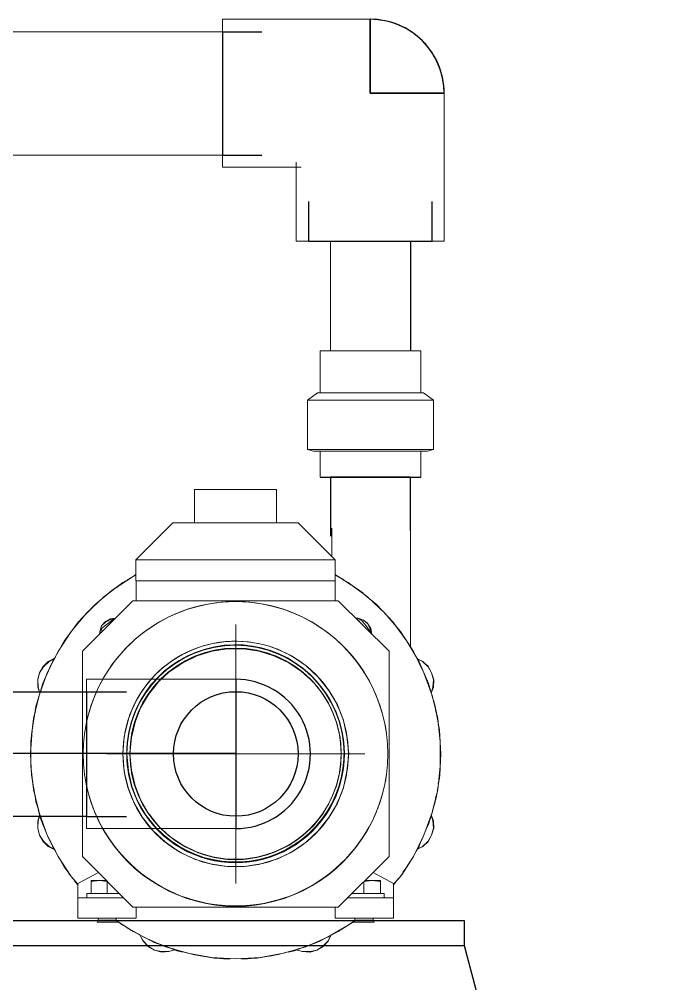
# Model space of a CAD drawing. Header units: inches. Extents: x 13 to 12015, y 11 to 4983.
# Drawn here: x 3211 to 3469.5, y 488.3 to 875.3 of the extents above; entities that cross this region are included whole.
import ezdxf

# ---------------------------------------------------------------- set-up
doc = ezdxf.new("R2010")
doc.units = ezdxf.units.IN
doc.header["$MEASUREMENT"] = 0
doc.layers.add('PDF _Геометрия', color=7, linetype='Continuous')

msp = doc.modelspace()

# ---------------------------------------------------------------- linework, layer by layer
for p, q in [((3351.81036, 875.25646), (3351.81038, 845.6044)), ((3351.81038, 845.6044), (3351.81036, 875.25646)), ((2951.07686, 870.43669), (3292.50592, 870.24801)), ((3292.5062, 870.24801), (3308.38201, 870.24801)), ((3292.5062, 870.24801), (3292.50621, 820.751)), ((3351.81038, 845.6044), (3381.46243, 845.60442)), ((3381.46243, 845.60442), (3351.81038, 845.6044)), ((2951.07715, 820.9608), (3292.50621, 820.77212)), ((3292.50622, 820.77212), (3308.38202, 820.77212)), ((3327.16677, 786.30023), (3327.16677, 802.17604)), ((3376.64266, 786.30024), (3376.64266, 802.17605)), ((3327.16677, 786.30023), (3376.66378, 786.30024)), ((3367.98627, 786.30024), (3367.98628, 742.21254)), ((3331.77533, 691.62557), (3372.05505, 691.62556)), ((3367.91519, 691.62556), (3335.91519, 691.62556)), ((3335.91519, 691.62556), (3335.91519, 667.93246)), ((3367.91519, 670.17004), (3367.91519, 691.62556)), ((3297.88016, 610.45812), (3297.88017, 550.55136)), ((3177.50858, 605.50476), (3237.97334, 605.39879)), ((3237.97334, 605.39879), (3254.01048, 605.39879)), ((3237.97334, 605.39879), (3237.97334, 555.39879)), ((3297.73127, 580.7587), (2797.73127, 580.7587)), ((3237.97334, 555.39879), (3177.50857, 555.39879)), ((3237.97335, 555.42012), (3254.01049, 555.42012)), ((2969.53975, 513.65875), (3389.54558, 513.65875)), ((3389.54558, 513.65875), (3389.54558, 513.65875)), ((3389.54558, 513.65875), (3389.54558, 503.65875)), ((2797.73127, 503.65875), (3389.54558, 503.65875)), ((3389.54558, 503.65875), (3469.53975, 203.65875))]:
    msp.add_line(p, q)
msp.add_circle((3297.88016, 580.50474), 25)
for centre, radius, start, end in [((3351.81038, 845.6044), 29.65206, 0.0000185, 90.0000247), ((3351.81038, 845.6044), 29.65206, 0.0000185, 90.0000185), ((3297.88016, 580.50474), 29.95338, 270.0000062, 90.0000062)]:
    msp.add_arc(centre, radius, start, end)
at = {"layer": 'PDF _Геометрия', "lineweight": 9}
for points in [[(3324.14906, 875.25645), (3292.50619, 875.25644)], [(3292.50621, 845.4995), (3292.5062, 853.25305), (3292.5062, 860.37794), (3292.5062, 866.6646), (3292.5062, 871.27482), (3292.5062, 874.2086), (3292.5062, 875.25637), (3292.5062, 874.2086), (3292.5062, 871.27482), (3292.5062, 870.22704)], [(3351.81036, 875.25646), (3324.14905, 875.25645)], [(3381.46244, 817.9431), (3381.46243, 845.60442)], [(3322.15833, 817.94308), (3322.15834, 786.30022)], [(3381.46245, 786.30024), (3381.46244, 817.94311)], [(3292.50622, 815.95233), (3324.14908, 815.95234)], [(3351.91528, 786.30023), (3344.16173, 786.30023), (3337.03684, 786.30023), (3330.75018, 786.30023), (3326.13996, 786.30023), (3323.20618, 786.30022), (3322.15841, 786.30022), (3323.20618, 786.30022), (3326.13996, 786.30023), (3327.18774, 786.30023)], [(3335.84396, 786.30023), (3335.84396, 742.21254), (3336.38645, 742.21254), (3338.01391, 742.21254), (3340.59073, 742.21254), (3343.84565, 742.21254), (3347.77869, 742.21254), (3351.84734, 742.21254), (3356.05162, 742.21254), (3359.98466, 742.21254), (3363.23958, 742.21254), (3365.8164, 742.21254), (3367.44386, 742.21254), (3367.98635, 742.21254)], [(3331.77533, 725.39542), (3331.77533, 742.21254)], [(3335.84401, 742.21254), (3334.48778, 742.21254), (3332.45346, 742.21254), (3331.77535, 742.21254), (3332.45346, 742.21254), (3334.48778, 742.21254), (3337.60709, 742.21254), (3341.81137, 742.21254), (3346.69376, 742.21254), (3351.84739, 742.21254), (3357.13664, 742.21254), (3362.01903, 742.21254), (3366.22331, 742.21254), (3369.34261, 742.21254), (3371.37694, 742.21254), (3372.05505, 742.21254), (3372.05505, 725.39543)], [(3367.98628, 742.21254), (3369.3425, 742.21254), (3371.37683, 742.21254), (3372.05494, 742.21254)], [(3326.62163, 722.41179), (3330.69029, 725.39548)], [(3330.69026, 725.39542), (3330.96151, 725.39542), (3331.77524, 725.39542)], [(3368.12204, 725.39542), (3365.54522, 725.39542), (3362.56154, 725.39542), (3359.17099, 725.39542), (3355.64482, 725.39542), (3351.84741, 725.39542), (3348.18562, 725.39542), (3344.65945, 725.39542), (3341.2689, 725.39542), (3338.28522, 725.39542), (3335.70841, 725.39542), (3333.53846, 725.39542), (3331.91099, 725.39542), (3330.96164, 725.39542), (3330.6904, 725.39542)], [(3333.40273, 725.39542), (3332.45338, 725.39542)], [(3372.05505, 725.39542), (3372.86878, 725.39542), (3373.14003, 725.39542), (3372.86878, 725.39542), (3371.78381, 725.39542), (3370.29197, 725.39542), (3368.12202, 725.39542)], [(3373.13998, 725.39542), (3377.20864, 722.41174)], [(3326.62163, 702.61098), (3326.62163, 722.41177)], [(3326.62165, 722.41179), (3327.02851, 722.41179), (3328.11349, 722.41179), (3330.01219, 722.41179), (3332.58901, 722.41179), (3335.70831, 722.41179), (3339.23448, 722.41179), (3343.30314, 722.41179), (3347.50742, 722.41179), (3351.84732, 722.41179), (3356.32284, 722.41179), (3360.52712, 722.41179), (3364.59577, 722.41179), (3368.12194, 722.41179), (3371.24125, 722.41179), (3373.81806, 722.41179), (3375.71677, 722.41179), (3376.80175, 722.41179), (3377.20861, 722.41179), (3377.20861, 702.611)], [(3326.62165, 702.61098), (3327.02851, 702.61098), (3328.11349, 702.61098), (3330.01219, 702.61098), (3332.58901, 702.61098), (3335.70831, 702.61098), (3339.23448, 702.61098), (3343.30314, 702.61098), (3347.50742, 702.61098), (3351.84732, 702.61098), (3356.32284, 702.61098), (3360.52712, 702.61098), (3364.59577, 702.61098), (3368.12194, 702.61098), (3371.24125, 702.61098), (3373.81806, 702.61098), (3375.71677, 702.61098), (3376.80175, 702.61098), (3377.20861, 702.61098), (3374.76742, 701.93287)], [(3330.41909, 701.93282), (3329.46973, 701.93282), (3329.06287, 701.93282), (3326.62167, 702.61093)], [(3373.41121, 701.93282), (3374.36057, 701.93282), (3374.76743, 701.93282), (3374.36057, 701.93282), (3373.41121, 701.93282), (3371.64813, 701.93282), (3369.34256, 701.93282), (3366.63012, 701.93282), (3363.37519, 701.93282), (3359.7134, 701.93282), (3355.91599, 701.93282), (3351.84733, 701.93282), (3347.9143, 701.93282), (3344.11689, 701.93282), (3340.45509, 701.93282), (3337.20017, 701.93282), (3334.35211, 701.93282), (3332.18216, 701.93282), (3330.41907, 701.93282), (3329.46972, 701.93282), (3329.06285, 701.93282)], [(3331.77533, 691.62557), (3331.77533, 701.93283)], [(3371.37683, 701.93282), (3370.96997, 701.93282)], [(3372.05505, 701.93282), (3372.05505, 691.62556)], [(3281.32956, 686.60264), (3314.25648, 686.60264), (3314.25648, 673.18797)], [(3314.25638, 686.60264), (3314.25638, 679.98242), (3314.25638, 674.23327), (3314.25638, 673.18797)], [(3322.96721, 673.18799), (3272.61863, 673.18799)], [(3322.96721, 673.18799), (3272.61863, 673.18799), (3322.96721, 673.18799)], [(3272.61873, 673.18799), (3322.96731, 673.18799)], [(3336.38187, 671.09738), (3336.38187, 659.77331)], [(3367.91519, 623.36205), (3367.91519, 671.09738)], [(3367.91519, 671.09738), (3367.91519, 671.09738)], [(3337.77579, 658.37955), (3337.77579, 650.01716), (3257.8104, 650.01716), (3257.8104, 658.37955), (3257.8104, 650.01716), (3257.8104, 658.37955), (3257.8104, 650.01716), (3337.77579, 650.01716)], [(3337.77572, 650.01716), (3337.77572, 658.37955)], [(3257.8104, 652.45627), (3256.7651, 651.7594), (3248.75114, 646.5329), (3241.43405, 640.43533), (3234.81382, 633.46666), (3229.06467, 625.80114), (3224.36083, 617.43874), (3220.52806, 608.72792), (3217.7406, 599.49444), (3216.17265, 590.08675), (3215.47578, 580.50484), (3215.65, 583.29231)], [(3257.8104, 652.28206), (3252.5839, 649.32038), (3244.91838, 643.57123), (3237.94972, 636.951), (3231.85214, 629.63391), (3226.62564, 621.61995), (3222.27023, 613.08334), (3218.96011, 604.02408), (3216.6953, 594.79061), (3215.65, 585.38291), (3215.65, 575.62679), (3216.6953, 566.2191), (3218.96011, 556.98562), (3222.27023, 547.92636), (3226.62564, 539.38975), (3231.85214, 531.37579), (3234.46539, 528.23989)], [(3254.32603, 650.19137), (3256.76506, 651.75931), (3257.81036, 652.45618)], [(3254.32603, 650.36558), (3256.76506, 651.75931), (3257.81036, 652.45617)], [(3257.98443, 642.0032), (3257.98443, 650.01716), (3257.98443, 642.17741)], [(3380.11027, 580.50476), (3379.76184, 571.96815), (3378.3681, 563.43154), (3376.10329, 555.06914), (3372.96739, 547.05518), (3369.13463, 539.38966), (3364.43078, 532.07256), (3361.12067, 528.2398), (3363.90813, 531.3757), (3369.13463, 539.38966), (3373.31583, 547.92627), (3376.62594, 556.98553), (3378.89075, 566.219), (3379.93605, 575.62669), (3379.93605, 585.38282), (3378.89075, 594.79051), (3376.62594, 604.02399), (3373.31583, 613.08324), (3369.13463, 621.61986), (3363.90813, 629.63381), (3357.63634, 636.95091), (3350.66768, 643.57114), (3343.00215, 649.32029), (3337.77566, 652.28197)], [(3341.26005, 650.36567), (3338.99523, 651.7594), (3337.77572, 652.45627), (3338.99523, 651.7594), (3341.26005, 650.19145)], [(3337.77577, 652.45618), (3338.99528, 651.75932), (3347.00924, 646.53282), (3354.32634, 640.43524), (3360.94657, 633.46658), (3366.52149, 625.80105), (3371.39956, 617.43866), (3375.23232, 608.72783), (3377.84557, 599.49436), (3379.58773, 590.08667), (3380.11038, 580.50476), (3379.93617, 577.71729)], [(3246.83467, 644.96491), (3248.75106, 646.53285), (3250.84165, 647.92659)], [(3247.18309, 645.13912), (3248.75104, 646.53285), (3250.66742, 647.75236)], [(3344.74427, 647.92664), (3347.00909, 646.53291), (3348.92547, 644.96496)], [(3344.91866, 647.75243), (3347.00926, 646.53292), (3348.57721, 645.13919)], [(3257.98443, 642.17747), (3257.98443, 642.87433), (3257.98443, 644.44228), (3257.98443, 644.96493), (3257.98443, 644.44228), (3257.98443, 642.87433), (3257.98443, 642.00325)], [(3257.98455, 642.00317), (3337.77572, 642.00317), (3337.77572, 642.87425), (3337.77572, 644.4422), (3337.77572, 644.96485), (3337.77572, 644.4422)], [(3337.77572, 642.00317), (3337.77572, 642.52582), (3337.77572, 643.91955), (3337.77572, 644.96485), (3337.77572, 643.91955), (3337.77572, 642.52582), (3337.77572, 642.17738)], [(3337.77572, 644.44228), (3337.77572, 642.87433), (3337.77572, 642.17746)], [(3257.98443, 642.00317), (3256.5907, 642.00317), (3236.38158, 621.79405)], [(3256.59076, 642.00317), (3236.38164, 621.79405), (3256.59076, 642.00317)], [(3256.59087, 642.00328), (3236.38175, 621.79416), (3236.38175, 539.38975)], [(3239.51752, 638.51889), (3241.4339, 640.43527), (3243.17607, 642.00322)], [(3239.69191, 638.6931), (3241.25986, 640.26105), (3243.00202, 641.65478)], [(3256.59076, 642.00317), (3338.99517, 642.00317)], [(3337.77567, 642.00317), (3338.99519, 642.00317), (3359.37852, 621.79405)], [(3338.99524, 642.00328), (3359.37857, 621.79416), (3359.37857, 539.38975)], [(3359.37857, 621.79416), (3338.99524, 642.00328), (3359.37857, 621.79416)], [(3352.40984, 642.00317), (3354.32622, 640.43522), (3356.06839, 638.51884)], [(3352.75826, 641.65475), (3354.32621, 640.26102), (3355.89416, 638.69307)], [(3233.0716, 631.20183), (3234.81376, 633.46664), (3236.73014, 635.55724)], [(3233.24581, 631.20183), (3234.81375, 633.46664), (3236.73014, 635.38303)], [(3249.0994, 634.51198), (3248.92519, 634.68619), (3246.48616, 632.76981), (3244.04712, 630.85343)], [(3248.92539, 634.68617), (3246.48635, 632.76979), (3244.04732, 630.85341), (3244.22154, 629.63389)], [(3248.92519, 634.68619), (3249.0994, 634.51198), (3248.92519, 634.68619)], [(3249.09957, 634.51199), (3248.92536, 634.6862)], [(3359.03016, 635.55724), (3360.94654, 633.46664), (3362.51449, 631.20183)], [(3359.03016, 635.38303), (3360.94654, 633.46665), (3362.51449, 631.20184)], [(3244.22135, 629.63386), (3244.04714, 630.85337), (3244.22135, 629.63386)], [(3244.22135, 629.63386), (3244.04714, 630.85337)], [(3297.88016, 528.58822), (3297.88016, 632.42126)], [(3351.88719, 629.45962), (3350.14502, 631.89866), (3348.22864, 634.33769), (3347.00912, 634.16347)], [(3347.00917, 634.16348), (3348.22869, 634.33769), (3347.00917, 634.16348)], [(3347.00917, 634.16348), (3348.22869, 634.33769)], [(3351.88721, 629.11121), (3351.88721, 629.45965), (3350.14505, 631.89868), (3348.22867, 634.33771)], [(3227.84514, 623.53626), (3229.06465, 625.80107), (3230.6326, 627.89167)], [(3228.01935, 623.88468), (3229.06464, 625.80106), (3230.45838, 627.71744)], [(3351.88721, 629.11123), (3351.88721, 629.45966)], [(3351.88721, 629.45965), (3351.88721, 629.11121), (3351.88721, 629.45965)], [(3364.95345, 627.89167), (3366.5214, 625.80107), (3367.91513, 623.53626)], [(3365.12766, 627.71746), (3366.5214, 625.80108), (3367.56669, 623.8847)], [(3223.31551, 614.99964), (3224.36081, 617.43867), (3225.58033, 619.52927)], [(3223.31551, 615.17385), (3224.36081, 617.43867), (3225.40611, 619.18083)], [(3236.38175, 621.79415), (3236.38175, 539.38974), (3256.59087, 519.0064)], [(3255.37129, 580.50476), (3256.06816, 574.05875), (3257.46189, 567.78695), (3259.7267, 562.21202), (3262.8626, 556.63709), (3263.21103, 556.28866), (3266.86958, 551.58481), (3271.39921, 547.40362), (3276.62571, 543.91929), (3282.37485, 541.13182), (3288.47243, 539.21544), (3294.57001, 538.34436), (3301.01602, 538.34436), (3307.28781, 539.21544), (3313.21118, 541.13182), (3319.13453, 543.91929), (3324.18682, 547.40362), (3328.89066, 551.58481), (3332.89765, 556.63709), (3336.03354, 562.21202), (3338.29835, 567.78695), (3339.69209, 574.05875), (3340.21473, 580.50476), (3339.69209, 587.12498), (3338.29835, 593.22256), (3336.03354, 598.97171), (3332.89765, 604.37242), (3328.89066, 609.4247), (3324.18682, 613.6059), (3319.13453, 617.09023), (3313.21118, 619.87769), (3307.28781, 621.79407), (3301.01602, 622.66516), (3294.57001, 622.66516), (3288.47243, 621.79407), (3282.37485, 619.87769), (3276.62571, 617.09023), (3271.39921, 613.6059), (3271.22499, 613.6059)], [(3294.57001, 622.83942), (3288.47243, 621.79412), (3282.37485, 620.05196), (3276.62571, 617.26449)], [(3313.21113, 620.05189), (3307.28776, 621.79406), (3301.01597, 622.83936), (3294.74417, 622.83936)], [(3318.96021, 617.26454), (3313.38529, 620.05201)], [(3314.43077, 622.66521), (3320.52835, 619.70353), (3326.10328, 615.87077), (3330.98134, 611.34114), (3335.16254, 605.94043), (3338.64687, 600.19128), (3341.0859, 594.0937)], [(3359.37857, 539.38974), (3359.37857, 621.79415)], [(3370.17991, 619.52927), (3371.39943, 617.43867), (3372.44473, 614.99964)], [(3370.3543, 619.18085), (3371.3996, 617.43868), (3372.27068, 615.17387)], [(3225.05761, 618.83243), (3222.79279, 617.61291), (3220.7022, 615.52231), (3219.13425, 613.08328), (3218.43738, 610.47003), (3218.6116, 607.33414), (3219.30846, 604.89511)], [(3219.30852, 604.89514), (3218.61165, 607.33417), (3218.43744, 610.29585), (3219.1343, 613.08332), (3220.70225, 615.52235), (3222.96707, 617.61295), (3225.05766, 618.83246)], [(3276.62573, 617.26454), (3271.39923, 613.606), (3271.22501, 613.606)], [(3338.29835, 593.22258), (3336.03353, 598.97172), (3332.89764, 604.37243), (3328.89066, 609.42471), (3324.18681, 613.60591), (3319.13453, 617.26446)], [(3370.52833, 618.83243), (3372.79315, 617.61291), (3375.05796, 615.52231), (3376.45169, 613.08328), (3377.14856, 610.29582), (3376.97434, 607.33414), (3376.27748, 604.89511)], [(3376.2776, 604.89514), (3377.14868, 607.33417), (3377.14868, 610.47007), (3376.45182, 613.08332), (3375.05808, 615.52235), (3372.79327, 617.61295), (3370.52845, 618.83246)], [(3221.57332, 611.16689), (3220.52802, 608.72786), (3219.65694, 605.9404), (3220.52802, 608.72786), (3221.57332, 611.34111)], [(3266.86964, 609.42478), (3271.22506, 613.43176), (3266.86964, 609.42478), (3262.86266, 604.3725), (3259.72677, 598.97179), (3257.46195, 593.22264), (3256.06822, 587.12506), (3255.37135, 580.50484)], [(3374.0127, 611.34107), (3375.23221, 608.72782), (3375.92908, 605.94036)], [(3269.93775, 610.45812), (3237.97333, 610.45812)], [(3237.97334, 580.39879), (3237.97334, 588.23113), (3237.97334, 595.42842), (3237.97334, 601.77896), (3237.97334, 606.43603), (3237.97334, 609.39962), (3237.97334, 610.45805), (3237.97334, 609.39962), (3237.97334, 606.43603), (3237.97334, 605.37761)], [(3266.69526, 609.42476), (3262.86249, 604.37248), (3259.7266, 598.97177), (3257.46178, 593.22263)], [(3297.88016, 610.45812), (3269.93775, 610.45812)], [(3374.0127, 611.16686), (3375.23221, 608.72783), (3375.92908, 605.94036)], [(3217.39204, 597.05536), (3217.74047, 599.49439), (3218.43734, 602.10764)], [(3217.39204, 597.40378), (3217.74047, 599.6686), (3218.43734, 601.93341)], [(3377.14865, 602.10761), (3377.84551, 599.49437), (3378.36816, 597.05533)], [(3377.14865, 601.9334), (3377.84551, 599.66859), (3378.19395, 597.40377)], [(3215.99836, 587.47349), (3216.17258, 590.08674), (3216.52101, 592.52577)], [(3215.99836, 588.17033), (3216.17258, 590.26092), (3216.52101, 592.17731)], [(3252.58376, 580.50476), (3253.10641, 587.47342), (3254.67436, 593.91943)], [(3257.28759, 593.04837), (3255.89386, 587.12501)], [(3339.69202, 587.12507), (3338.29829, 593.04843)], [(3341.08588, 593.91942), (3342.47961, 587.4734), (3343.17647, 580.50474), (3342.47961, 573.53608), (3341.08588, 567.09007)], [(3379.06513, 592.52574), (3379.58778, 590.08671), (3379.76199, 587.47346)], [(3379.23916, 592.17732), (3379.58759, 590.26094), (3379.58759, 588.17034)], [(3215.64994, 577.89162), (3215.47573, 580.50486), (3215.64994, 583.11811)], [(3215.64994, 577.71732), (3215.47573, 580.50478)], [(3215.47573, 580.50476), (3215.99838, 571.96815), (3217.39212, 563.43154), (3219.48271, 555.06914), (3222.61861, 547.05518), (3226.62559, 539.38966), (3231.32944, 532.07256), (3234.46534, 528.2398)], [(3245.96363, 580.50476), (3349.62246, 580.50476)], [(3264.77895, 549.66845), (3260.42354, 555.06916), (3257.11343, 560.8183), (3254.6744, 566.91588), (3253.10645, 573.53611), (3252.5838, 580.50477)], [(3379.936, 583.29229), (3380.11021, 580.50482)], [(3379.936, 583.11808), (3380.11021, 580.50483)], [(3380.11038, 580.50476), (3379.93617, 577.89151)], [(3216.52099, 568.48386), (3216.17256, 570.92289), (3215.99834, 573.53614)], [(3216.52099, 569.00649), (3216.17256, 570.74866), (3215.99834, 573.01347)], [(3255.89392, 574.05883), (3257.28765, 567.96125)], [(3338.29835, 567.96115), (3339.69208, 574.05872)], [(3379.76196, 573.5362), (3379.58775, 570.92295), (3379.0651, 568.48392)], [(3379.58758, 573.01349), (3379.58758, 570.74867), (3379.23914, 569.00651)], [(3257.46198, 567.78694), (3259.7268, 562.21201), (3262.86269, 556.63708), (3263.21113, 556.28865)], [(3341.08588, 566.91589), (3338.64684, 560.81831), (3335.16251, 555.06917), (3330.98132, 549.66845), (3326.10325, 545.13882), (3320.52833, 541.30606), (3314.43075, 538.34438)], [(3328.89068, 551.75914), (3332.89766, 556.6372), (3336.03356, 562.21213), (3338.29838, 567.78706)], [(3218.4373, 558.9019), (3217.74043, 561.51515), (3217.392, 563.95418)], [(3218.4373, 559.07611), (3217.74043, 561.34093), (3217.392, 563.60574)], [(3378.36811, 563.95424), (3377.84546, 561.51521), (3377.1486, 558.90196)], [(3378.1939, 563.60573), (3377.84547, 561.34092), (3377.1486, 559.0761)], [(3218.4373, 550.71379), (3218.61151, 553.84969), (3219.30838, 556.1145)], [(3219.30852, 556.11455), (3218.61165, 553.67552), (3218.43744, 550.71384), (3219.1343, 547.92637), (3220.70225, 545.48734), (3222.79285, 543.39674), (3225.05766, 542.17723)], [(3263.21107, 556.11455), (3266.6954, 551.75914)], [(3370.52833, 542.17718), (3372.79315, 543.39669), (3375.05796, 545.48729), (3376.45169, 547.92632), (3377.14856, 550.71378), (3377.14856, 553.67547), (3376.27748, 556.1145)], [(3376.2776, 556.11455), (3376.97446, 553.84974), (3377.14868, 550.71384), (3376.45182, 547.92637), (3375.05808, 545.48734), (3372.79327, 543.39674), (3370.52845, 542.35145)], [(3225.05761, 542.35138), (3222.96701, 543.39668), (3220.7022, 545.48728), (3219.13425, 547.92631), (3218.43738, 550.71378)], [(3236.38175, 539.38974), (3236.38175, 550.01694)], [(3236.38175, 550.01687), (3236.38175, 539.38966)], [(3237.97335, 550.55135), (3269.93777, 550.55136)], [(3314.25638, 538.34439), (3307.98459, 536.42801), (3301.19014, 535.38271), (3294.3957, 535.38271), (3287.77547, 536.42801), (3281.32946, 538.34439), (3275.23188, 541.30607), (3269.65695, 545.13883), (3264.77889, 549.66846)], [(3266.86964, 551.58484), (3271.39927, 547.40364), (3276.62577, 543.7451), (3282.37491, 541.13185)], [(3269.93776, 550.55136), (3297.88017, 550.55136)], [(3319.1346, 543.74515), (3324.18688, 547.4037), (3328.89073, 551.58489)], [(3338.99524, 519.0064), (3359.37857, 539.38974), (3359.37857, 550.01694)], [(3359.37857, 550.01687), (3359.37857, 539.38966)], [(3225.58024, 541.48025), (3224.36072, 543.57085), (3223.31542, 546.00988)], [(3225.40603, 541.82867), (3224.36073, 543.57083), (3223.31543, 545.83565)], [(3372.44481, 546.00987), (3371.39951, 543.57084), (3370.18, 541.48024)], [(3372.2706, 545.83566), (3371.39952, 543.57085), (3370.35422, 541.82868)], [(3313.38534, 541.13183), (3318.96026, 543.74508)], [(3236.38164, 539.38968), (3256.59076, 519.00635), (3257.98449, 519.00635)], [(3236.38175, 539.38974), (3256.59087, 519.0064), (3236.38175, 539.38974)], [(3256.59077, 519.00635), (3338.99519, 519.00635), (3359.37852, 539.38968)], [(3282.37482, 540.95762), (3288.47239, 539.21546), (3294.56997, 538.17016)], [(3294.74422, 538.17018), (3301.01601, 538.17018), (3307.28781, 539.21548), (3313.21117, 540.95765)], [(3338.99519, 519.00635), (3359.37852, 539.38968), (3338.99519, 519.00635)], [(3230.63249, 533.11784), (3229.06454, 535.20844), (3227.84502, 537.47325)], [(3230.45828, 533.29214), (3229.06455, 535.20852), (3228.01925, 537.1249)], [(3367.91519, 537.47325), (3366.52146, 535.20844), (3364.95351, 533.11784)], [(3367.56677, 537.12484), (3366.52147, 535.20845), (3365.12774, 533.29207)], [(3242.82767, 532.94363), (3234.46527, 528.58822), (3234.46527, 522.83907)], [(3242.82768, 532.94363), (3234.46529, 528.58822)], [(3242.82768, 532.94363), (3234.46529, 528.58822), (3242.82768, 532.94363)], [(3352.93249, 532.94369), (3361.12067, 528.58828), (3361.12067, 522.83913), (3357.46212, 522.83913), (3361.12067, 522.83913)], [(3352.93265, 532.94363), (3361.12083, 528.58822), (3352.93265, 532.94363)], [(3352.93265, 532.94363), (3361.12083, 528.58822), (3361.12083, 522.83907)], [(3233.24576, 529.80776), (3234.46527, 528.06559), (3233.07154, 529.80776)], [(3234.46527, 522.83913), (3234.46527, 528.58828)], [(3234.46527, 515.3478), (3234.46527, 514.65093), (3234.46527, 522.83911), (3234.46527, 514.65093), (3234.46527, 515.3478), (3234.46527, 514.65093), (3234.46527, 522.83911), (3234.46527, 528.58825), (3234.46527, 522.83911), (3234.46527, 514.65093), (3242.65345, 514.65093), (3234.46527, 514.65093)], [(3239.86594, 529.28515), (3239.86594, 529.8078), (3239.86594, 529.28515)], [(3239.86594, 529.28515), (3239.86594, 529.8078)], [(3243.17606, 529.80777), (3240.73702, 529.80777), (3239.86594, 529.80777), (3239.86594, 529.28512)], [(3245.78935, 529.80777), (3243.1761, 529.80777), (3239.86598, 529.28512)], [(3243.17611, 529.80777), (3245.61514, 529.80777), (3245.78935, 529.80777), (3244.91827, 529.80777), (3243.17611, 529.80777), (3241.43394, 529.80777), (3240.21442, 529.80777), (3239.86599, 529.80777), (3240.21442, 529.80777), (3241.25972, 529.80777), (3243.00189, 529.80777), (3240.73707, 529.80777), (3239.86599, 529.80777)], [(3239.86603, 529.28515), (3243.17615, 529.8078), (3246.31205, 529.28515), (3243.17615, 529.8078)], [(3245.78942, 529.80777), (3243.17617, 529.80777)], [(3349.79659, 529.80777), (3352.58405, 529.80777), (3349.27394, 529.28512)], [(3349.27398, 529.28515), (3352.5841, 529.8078), (3355.89421, 529.28515), (3355.89421, 529.8078), (3355.02313, 529.8078), (3352.5841, 529.8078), (3355.89421, 529.28515)], [(3349.7967, 529.80777), (3352.58417, 529.80777)], [(3355.89428, 529.28516), (3355.89428, 524.58131), (3349.7967, 524.58131), (3355.89428, 524.58131)], [(3352.58405, 529.80777), (3355.02308, 529.80777), (3355.89417, 529.80777)], [(3355.89421, 529.80781), (3355.89421, 529.28516), (3355.89421, 524.58131), (3355.89421, 529.28516), (3355.89421, 524.58131)], [(3361.12067, 528.58822), (3361.12067, 522.83907), (3361.12067, 528.58822)], [(3252.75815, 522.83913), (3234.46541, 522.83913), (3252.75815, 522.83913), (3250.49333, 522.83913), (3247.88009, 522.83913), (3244.91841, 522.83913), (3242.30516, 522.83913), (3240.04034, 522.83913), (3238.64661, 522.83913), (3238.12396, 522.83913)], [(3238.12381, 524.58131), (3238.99489, 524.58131), (3238.64646, 524.58131), (3238.12381, 524.58131), (3238.64646, 524.58131), (3240.04019, 524.58131), (3242.30501, 524.58131), (3244.91826, 524.58131), (3247.87994, 524.58131), (3250.49318, 524.58131), (3251.01583, 524.58131)], [(3251.01587, 524.58131), (3250.49322, 524.58131), (3247.87997, 524.58131), (3244.91829, 524.58131), (3242.30504, 524.58131), (3240.38866, 524.58131), (3238.99493, 524.58131), (3238.12385, 524.58131), (3238.12385, 522.83915)], [(3251.19009, 522.83913), (3250.49322, 522.83913)], [(3361.12073, 522.83911), (3361.12073, 514.65093), (3337.77572, 514.65093), (3337.77572, 519.00635), (3338.99523, 519.00635)], [(3343.00212, 522.83913), (3345.09272, 522.83913), (3347.88019, 522.83913), (3350.66765, 522.83913), (3353.45511, 522.83913), (3355.54571, 522.83913), (3356.93944, 522.83913), (3357.46209, 522.83913), (3357.46209, 524.5813)], [(3345.09269, 522.83913), (3343.69896, 522.83913)], [(3356.59118, 524.58131), (3357.46226, 524.58131), (3356.59118, 524.58131), (3355.19745, 524.58131), (3353.45528, 524.58131), (3350.84204, 524.58131), (3347.70614, 524.58131), (3345.09289, 524.58131), (3344.57024, 524.58131), (3345.09289, 524.58131), (3347.88036, 524.58131), (3350.66782, 524.58131), (3353.45528, 524.58131), (3355.54588, 524.58131), (3356.93961, 524.58131), (3357.46226, 524.58131)], [(3361.12067, 515.3478), (3361.12067, 514.65093), (3352.93249, 514.65093), (3361.12067, 514.65093), (3361.12067, 522.83911)], [(3357.46209, 524.58131), (3356.93944, 524.58131)], [(3234.4652, 514.65093), (3257.98443, 514.65093), (3257.98443, 515.3478), (3257.98443, 514.65093), (3257.98443, 519.00635), (3257.98443, 514.65093), (3249.97047, 514.65093)], [(3257.98443, 515.3478), (3257.98443, 514.65093), (3257.98443, 519.00635), (3337.7756, 519.00635)], [(3257.98443, 514.65093), (3257.98443, 519.00635)], [(3345.61546, 514.65093), (3337.77572, 514.65093), (3337.77572, 515.3478), (3337.77572, 514.65093), (3337.77572, 519.00635), (3337.77572, 514.65093), (3337.77572, 515.3478)], [(3337.77575, 519.00635), (3337.77575, 514.65093), (3345.6155, 514.65093), (3345.09285, 514.65093), (3345.78971, 514.65093), (3347.18345, 514.65093), (3349.27404, 514.65093), (3351.36464, 514.65093), (3352.75838, 514.65093), (3353.45524, 514.65093)], [(3234.46527, 515.34777), (3234.46527, 514.6509)], [(3234.46529, 514.65093), (3242.65347, 514.65093), (3242.30504, 514.65093), (3242.65347, 514.65093), (3242.30504, 514.65093), (3242.65347, 514.65093), (3242.65347, 513.77985)], [(3242.65353, 514.65093), (3242.47931, 514.65093), (3241.95666, 514.65093), (3242.47931, 514.65093), (3243.87304, 514.65093), (3246.31207, 514.65093), (3248.92532, 514.65093), (3250.31905, 514.65093), (3250.8417, 514.65093), (3250.31905, 514.65093), (3249.97062, 514.65093), (3257.98458, 514.65093), (3249.97062, 514.65093)], [(3249.97058, 514.65093), (3250.49323, 514.65093), (3249.97058, 514.65093), (3248.40263, 514.65093), (3246.31203, 514.65093), (3244.39565, 514.65093), (3242.8277, 514.65093), (3242.30505, 514.65093), (3242.65348, 514.65093), (3242.30505, 514.65093), (3243.17613, 514.65093)], [(3249.97062, 513.77989), (3249.62219, 513.77989), (3248.22846, 513.77989), (3246.31207, 513.77989), (3244.56991, 513.77989), (3243.17618, 513.77989), (3242.65353, 513.77989), (3243.17618, 513.77989), (3244.56991, 513.77989), (3246.31207, 513.77989), (3248.22846, 513.77989), (3249.62219, 513.77989), (3249.97062, 513.77989), (3249.97062, 514.65097)], [(3243.69873, 514.65093), (3245.09246, 514.65093), (3246.31197, 514.65093), (3247.70571, 514.65093), (3249.09944, 514.65093)], [(3249.6222, 514.65093), (3250.49328, 514.65093), (3249.97063, 514.65093)], [(3249.97062, 514.65093), (3250.49327, 514.65093), (3249.97062, 514.65093)], [(3249.97062, 514.65093), (3250.49327, 514.65093), (3249.97062, 514.65093)], [(3257.98443, 515.34777), (3257.98443, 514.6509)], [(3337.77572, 515.34777), (3337.77572, 514.6509)], [(3345.6155, 514.65093), (3337.77575, 514.65093)], [(3361.12083, 514.65093), (3352.93265, 514.65093), (3353.4553, 514.65093), (3352.93265, 514.65093), (3353.10687, 514.65093), (3353.62951, 514.65093), (3353.10687, 514.65093), (3351.71313, 514.65093), (3349.2741, 514.65093), (3346.83507, 514.65093), (3345.26712, 514.65093), (3344.91869, 514.65093), (3345.26712, 514.65093), (3345.61555, 514.65093)], [(3345.96393, 514.65093), (3345.09285, 514.65093), (3345.6155, 514.65093), (3345.6155, 513.77985)], [(3345.6155, 514.65093), (3345.09285, 514.65093), (3345.6155, 514.65093)], [(3345.6155, 514.65093), (3345.09285, 514.65093), (3345.6155, 514.65093)], [(3352.93265, 513.77989), (3352.41, 513.77989), (3351.19048, 513.77989), (3349.2741, 513.77989), (3347.35772, 513.77989), (3346.1382, 513.77989), (3345.61555, 513.77989), (3346.1382, 513.77989), (3347.35772, 513.77989), (3349.2741, 513.77989), (3351.19048, 513.77989), (3352.41, 513.77989), (3352.93265, 513.77989), (3352.93265, 514.65097)], [(3346.48655, 514.65093), (3347.88028, 514.65093), (3349.27401, 514.65093), (3350.66774, 514.65093), (3352.06147, 514.65093)], [(3352.58405, 514.65093), (3353.45514, 514.65093)], [(3361.12067, 515.34777), (3361.12067, 514.6509)], [(3242.65347, 513.77989), (3242.30504, 513.08302)], [(3250.49325, 513.08305), (3249.9706, 513.77991)], [(3250.14483, 513.60568), (3252.58386, 511.86351), (3260.94625, 506.98545), (3269.65708, 503.15269), (3278.71634, 500.53944), (3288.12403, 498.79727), (3297.88016, 498.27462)], [(3250.84167, 513.08305), (3250.31902, 513.43148)], [(3250.66746, 513.25726), (3250.31903, 513.43147)], [(3250.31904, 513.43147), (3256.76505, 509.25027), (3264.43058, 505.24329), (3272.44454, 502.28161), (3280.80693, 500.01679), (3289.16932, 498.62306), (3297.88015, 498.27463)], [(3256.76497, 509.25026), (3254.32593, 510.81821)], [(3256.76504, 509.25022), (3259.20407, 508.03071), (3256.76504, 509.25022), (3254.32601, 510.81817)], [(3345.44127, 513.43137), (3338.99526, 509.25018), (3331.32974, 505.2432), (3323.31578, 502.28152), (3314.95338, 500.0167), (3306.41677, 498.62297), (3297.88016, 498.27454), (3307.63629, 498.79719), (3317.04398, 500.53935), (3325.92902, 503.1526), (3334.63985, 506.98536), (3343.00224, 511.86343), (3345.44127, 513.60559)], [(3336.55624, 508.03068), (3338.99527, 509.2502), (3341.26008, 510.81815), (3338.99527, 509.2502), (3336.38202, 508.03068)], [(3344.91864, 513.25725), (3345.44129, 513.43147), (3344.74442, 513.08303)], [(3345.6155, 513.77989), (3345.09285, 513.08302)], [(3353.4551, 513.08305), (3352.93245, 513.77991)], [(3336.20766, 507.85651), (3334.81393, 505.41748), (3332.89755, 503.32688), (3330.45852, 501.75893), (3327.67105, 501.06206), (3324.70937, 501.23628), (3322.27034, 501.93314), (3324.70937, 501.23628), (3327.49684, 501.06206), (3330.45852, 501.75893), (3332.89755, 503.32688), (3334.98815, 505.41748), (3336.03345, 507.68229), (3334.98815, 505.59169), (3332.89755, 503.32688), (3330.45852, 501.75893), (3327.67105, 501.23628), (3324.53516, 501.23628), (3322.27034, 501.93314)], [(3322.27037, 501.93311), (3324.7094, 501.23625), (3327.67108, 501.23625), (3330.45855, 501.7589), (3332.72336, 503.32684), (3334.81396, 505.41744), (3336.03348, 507.85647)], [(3267.56648, 504.0238), (3265.30167, 504.89489), (3262.86264, 506.1144)], [(3267.21806, 504.19801), (3265.12746, 504.89488), (3263.03687, 506.11439)], [(3332.72347, 506.11432), (3330.45865, 504.8948), (3328.01962, 504.02372)], [(3332.54926, 506.11432), (3330.45866, 504.8948), (3328.54228, 504.19793)], [(3276.62573, 501.06207), (3274.1867, 501.58472), (3271.92188, 502.4558)], [(3276.45152, 501.23628), (3274.36092, 501.75892), (3272.44454, 502.45579)], [(3286.38181, 499.14567), (3283.59435, 499.49411), (3280.80688, 500.19097)], [(3286.2076, 499.14567), (3283.59435, 499.49411), (3280.80689, 500.01676)], [(3314.9534, 500.19102), (3312.16593, 499.49415), (3309.37847, 499.14572)], [(3314.77919, 500.01681), (3312.16594, 499.49416), (3309.37848, 499.14573)], [(3323.66422, 502.45574), (3321.39941, 501.58466), (3318.96038, 501.06201)], [(3323.31563, 502.45574), (3321.39925, 501.75887), (3319.30865, 501.23623)], [(3295.61526, 498.27454), (3293.00202, 498.27454), (3290.04034, 498.62297)], [(3295.26685, 498.44884), (3293.00203, 498.44884), (3290.21457, 498.62305)], [(3305.71994, 498.62304), (3302.58405, 498.27461), (3299.9708, 498.27461)], [(3305.37152, 498.62304), (3302.58406, 498.44883), (3300.49346, 498.44883)]]:
    msp.add_lwpolyline(points, dxfattribs=at)
for points in [[(3292.50622, 820.77212), (3292.50622, 819.9339), (3292.50622, 816.79057), (3292.50622, 815.95234), (3292.50622, 816.79057), (3292.50622, 819.9339), (3292.50621, 824.54412), (3292.50621, 830.62122), (3292.50621, 837.95566), (3292.50621, 845.49966), (3292.50621, 839.213), (3292.50621, 833.13589), (3292.50621, 828.10656), (3292.50621, 824.12501), (3292.50621, 821.61034)], [(3376.64266, 786.30024), (3377.48088, 786.30024), (3380.62421, 786.30024), (3381.46244, 786.30024), (3380.62421, 786.30024), (3377.48088, 786.30024), (3372.87066, 786.30024), (3366.79356, 786.30024), (3359.45912, 786.30024), (3351.91512, 786.30023), (3358.20178, 786.30024), (3364.27889, 786.30024), (3369.30822, 786.30024), (3373.28977, 786.30024), (3375.80444, 786.30024)], [(3281.32956, 686.60266), (3281.32956, 679.98243), (3281.32956, 674.23328), (3281.32956, 673.18799)], [(3257.81033, 658.37956), (3337.77572, 658.37956), (3322.96731, 673.18797), (3337.77572, 658.37956)], [(3272.6188, 673.18797), (3257.8104, 658.37956)], [(3272.6188, 673.18797), (3257.8104, 658.37956)], [(3322.96731, 673.18797), (3337.77572, 658.37956)], [(3337.77572, 658.37955), (3337.77572, 650.01716), (3337.77572, 642.17741), (3337.77572, 650.01716), (3337.77572, 642.0032), (3337.77572, 650.01716)], [(3337.7756, 650.01716), (3257.98443, 650.01716), (3257.98443, 642.17741), (3257.98443, 642.52585), (3257.98443, 643.91958), (3257.98443, 644.96488), (3257.98443, 643.91958), (3257.98443, 642.52585), (3257.98443, 642.17741), (3257.98443, 642.52585), (3257.98443, 643.91958), (3257.98443, 644.96488), (3257.98443, 643.91958), (3257.98443, 642.52585), (3257.98443, 642.0032), (3257.98443, 650.01716)], [(3257.98443, 642.17747), (3257.98443, 642.87433), (3257.98443, 644.44228), (3257.98443, 644.96493), (3257.98443, 644.44228), (3257.98443, 642.87433)], [(3337.77572, 642.17747), (3337.77572, 642.5259), (3337.77572, 643.91963), (3337.77572, 644.96493), (3337.77572, 643.91963), (3337.77572, 642.5259)], [(3337.77572, 642.17747), (3337.77572, 642.87433), (3337.77572, 644.44228), (3337.77572, 644.96493), (3337.77572, 644.44228), (3337.77572, 642.87433)], [(3337.77572, 642.00317), (3257.98455, 642.00317), (3256.59082, 642.00317), (3338.99523, 642.00317)], [(3249.6221, 635.03451), (3247.5315, 634.68608), (3245.61512, 633.64078), (3244.04717, 631.89862), (3243.35031, 629.6338), (3243.35031, 628.76272), (3243.35031, 629.6338), (3244.04717, 631.89862), (3245.61512, 633.64078), (3247.5315, 634.68608)], [(3249.6221, 635.03451), (3247.35728, 634.33764), (3245.4409, 633.29234), (3244.04717, 631.89861), (3243.52452, 629.80801), (3243.52452, 628.93693), (3243.52452, 629.80801), (3244.04717, 631.89861), (3245.4409, 633.29234), (3247.35728, 634.33764)], [(3244.04732, 630.85341), (3246.48635, 632.76979), (3248.92539, 634.68617), (3246.48635, 632.76979)], [(3352.40992, 628.5886), (3352.06149, 630.85342), (3350.84197, 632.7698), (3349.09981, 634.16353), (3347.00921, 635.03461), (3346.13813, 635.03461), (3347.00921, 635.03461), (3349.09981, 634.16353), (3350.84197, 632.7698), (3352.06149, 630.85342)], [(3352.40992, 628.76283), (3351.71305, 631.02764), (3350.66776, 632.94402), (3349.09981, 634.16354), (3347.00921, 634.8604), (3346.13813, 634.8604), (3347.00921, 634.8604), (3349.09981, 634.16354), (3350.66776, 632.94402), (3351.71305, 631.02764)], [(3348.22864, 634.33769), (3350.14502, 631.89866), (3351.88719, 629.45962), (3350.14502, 631.89866)], [(3236.38175, 621.79416), (3236.38175, 539.38975), (3236.38175, 550.01696), (3236.38175, 539.38975)], [(3359.37857, 539.38974), (3359.37857, 621.79415), (3359.37857, 539.38974), (3359.37857, 550.01694)], [(3219.30852, 604.89514), (3218.43744, 607.33417), (3218.43744, 610.29585), (3219.1343, 613.08332), (3220.70225, 615.69657), (3222.79285, 617.61295), (3225.05766, 618.83246), (3222.61863, 617.61295), (3220.52804, 615.52235), (3219.1343, 613.08332), (3218.43744, 610.29585), (3218.43744, 607.50839)], [(3370.52833, 618.83243), (3372.79315, 617.61291), (3375.05796, 615.69653), (3376.45169, 613.08328), (3377.32278, 610.29582), (3377.14856, 607.33414), (3376.27748, 604.89511), (3377.14856, 607.50835), (3377.32278, 610.29582), (3376.45169, 613.08328), (3375.05796, 615.52231), (3372.96736, 617.61291)], [(3237.97335, 555.42012), (3237.97335, 554.57338), (3237.97335, 551.39811), (3237.97335, 550.55137), (3237.97335, 551.39811), (3237.97335, 554.57338), (3237.97335, 559.23045), (3237.97334, 565.36931), (3237.97334, 572.77829), (3237.97334, 580.39894), (3237.97334, 574.0484), (3237.97334, 567.90953), (3237.97335, 562.82909), (3237.97335, 558.80708), (3237.97335, 556.26686)], [(3225.05761, 542.17718), (3222.79279, 543.39669), (3220.7022, 545.31307), (3219.13425, 547.92632), (3218.43738, 550.71378), (3218.43738, 553.67547), (3219.30846, 556.1145), (3218.43738, 553.67547), (3218.43738, 550.71378), (3219.13425, 547.92632), (3220.52798, 545.48729), (3222.61858, 543.39669)], [(3219.65686, 555.06915), (3220.52794, 552.28169), (3221.57324, 549.84266), (3220.52794, 552.28169)], [(3376.2776, 556.11455), (3377.14868, 553.67552), (3377.3229, 550.71384), (3376.45182, 547.92637), (3375.05808, 545.31313), (3372.79327, 543.39674), (3370.52845, 542.17723), (3372.96748, 543.39674), (3375.05808, 545.48734), (3376.45182, 547.92637), (3377.3229, 550.71384), (3377.14868, 553.67552)], [(3374.0128, 549.84271), (3375.23231, 552.28174), (3375.92918, 555.06921), (3375.23231, 552.28174)], [(3239.86594, 529.28516), (3239.86594, 524.58131)], [(3239.86594, 529.28516), (3239.86594, 524.58131)], [(3245.78942, 529.80777), (3243.87304, 529.80777), (3242.13087, 529.80777), (3241.434, 529.80777), (3242.13087, 529.80777), (3243.87304, 529.80777)], [(3245.78942, 529.80777), (3243.69882, 529.80777), (3242.13087, 529.80777), (3241.60822, 529.80777), (3242.13087, 529.80777), (3243.69882, 529.80777)], [(3246.31205, 529.28516), (3246.31205, 524.58131)], [(3349.27407, 529.28516), (3349.27407, 524.58131)], [(3349.7967, 529.80777), (3349.97092, 529.80777), (3352.58417, 529.80777), (3354.32633, 529.80777), (3355.54585, 529.80777), (3355.89428, 529.80777), (3355.37163, 529.80777), (3354.15211, 529.80777), (3352.58417, 529.80777), (3350.66778, 529.80777), (3349.7967, 529.80777), (3351.8873, 529.80777), (3353.62947, 529.80777), (3354.15211, 529.80777), (3353.62947, 529.80777), (3351.8873, 529.80777)], [(3349.7967, 529.80777), (3351.71308, 529.80777), (3353.62947, 529.80777), (3354.15211, 529.80777), (3353.62947, 529.80777), (3351.71308, 529.80777)], [(3355.89421, 529.28512), (3355.89421, 529.80777)], [(3361.12061, 528.06561), (3362.51434, 529.80777)], [(3234.4653, 522.83913), (3238.12385, 522.83913)], [(3245.09244, 524.58131), (3239.86594, 524.58131)], [(3251.01586, 524.58131), (3247.00888, 524.58131)], [(3361.1207, 522.83913), (3343.00218, 522.83913)], [(3347.70614, 524.58131), (3344.57024, 524.58131)], [(3361.12067, 522.83911), (3361.12067, 514.65093), (3361.12067, 515.3478), (3361.12067, 514.65093)], [(3337.77572, 519.00635), (3338.99523, 519.00635), (3256.59082, 519.00635), (3257.98455, 519.00635)], [(3240.21436, 514.65093), (3242.65339, 514.65093), (3240.21436, 514.65093), (3237.77533, 514.65093), (3236.3816, 514.65093), (3235.85895, 514.65093), (3236.3816, 514.65093), (3237.77533, 514.65093)], [(3235.85895, 514.65093), (3236.3816, 514.65093), (3237.60111, 514.65093), (3240.21436, 514.65093), (3242.82761, 514.65093), (3244.22134, 514.65093), (3244.56977, 514.65093)], [(3242.65347, 514.65093), (3242.47925, 514.65093), (3241.9566, 514.65093), (3242.47925, 514.65093)], [(3249.97062, 514.65093), (3250.31905, 514.65093), (3250.8417, 514.65093), (3250.31905, 514.65093)], [(3345.6155, 514.65093), (3345.26706, 514.65093), (3344.91863, 514.65093), (3345.26706, 514.65093)], [(3359.72699, 514.65093), (3351.01617, 514.65093), (3351.53882, 514.65093), (3352.75833, 514.65093), (3355.37158, 514.65093), (3357.98483, 514.65093), (3359.37856, 514.65093)], [(3352.93245, 514.65093), (3353.4551, 514.65093)], [(3352.93245, 514.65093), (3353.4551, 514.65093)], [(3355.37158, 514.65093), (3357.81061, 514.65093), (3359.37856, 514.65093), (3359.72699, 514.65093), (3359.37856, 514.65093), (3357.81061, 514.65093), (3355.37158, 514.65093), (3352.93255, 514.65093)], [(3352.93265, 514.65093), (3353.10687, 514.65093), (3353.62951, 514.65093), (3353.10687, 514.65093)], [(3246.31205, 513.08305), (3244.39566, 513.08305), (3242.82771, 513.08305), (3242.30507, 513.08305), (3242.82771, 513.08305), (3244.39566, 513.08305)], [(3246.31205, 513.08305), (3248.40264, 513.08305), (3249.97059, 513.08305), (3250.49324, 513.08305), (3249.97059, 513.08305), (3248.40264, 513.08305), (3246.31205, 513.08305), (3244.39566, 513.08305), (3242.82771, 513.08305), (3242.30507, 513.08305), (3242.82771, 513.08305), (3244.39566, 513.08305)], [(3246.31205, 513.08305), (3248.40264, 513.08305), (3249.97059, 513.08305), (3250.49324, 513.08305), (3249.97059, 513.08305), (3248.40264, 513.08305)], [(3349.27407, 513.08305), (3347.18348, 513.08305), (3345.78974, 513.08305), (3345.09288, 513.08305), (3345.78974, 513.08305), (3347.18348, 513.08305)], [(3349.27407, 513.08305), (3351.36467, 513.08305), (3352.7584, 513.08305), (3353.45527, 513.08305), (3352.7584, 513.08305), (3351.36467, 513.08305), (3349.27407, 513.08305), (3347.18348, 513.08305), (3345.78974, 513.08305), (3345.09288, 513.08305), (3345.78974, 513.08305), (3347.18348, 513.08305)], [(3349.27407, 513.08305), (3351.36467, 513.08305), (3352.7584, 513.08305), (3353.45527, 513.08305), (3352.7584, 513.08305), (3351.36467, 513.08305)], [(3259.55247, 507.68226), (3260.77198, 505.41744), (3262.68836, 503.32684), (3265.30161, 501.7589), (3268.08907, 501.06203), (3271.05076, 501.23625), (3273.31557, 501.93311), (3271.05076, 501.23625), (3268.08907, 501.23625), (3265.30161, 501.7589), (3262.86258, 503.32684), (3260.77198, 505.59166)], [(3273.48982, 501.93314), (3270.87657, 501.23627), (3268.0891, 501.06205), (3265.30164, 501.75892), (3262.68839, 503.32687), (3260.77201, 505.41747), (3259.55249, 507.8565), (3260.77201, 505.41747), (3262.86261, 503.32687), (3265.30164, 501.75892), (3267.91489, 501.23627), (3271.05078, 501.23627)]]:
    msp.add_lwpolyline(points, close=True, dxfattribs=at)
for points in [[(3358.85596, 580.50476, 1.00142748), (3236.73017, 580.50476, 1.00142748)], [(3265.99842, 550.888), (3261.81722, 555.94028), (3258.50711, 561.51521), (3256.24229, 567.43857), (3254.84856, 573.71037), (3254.1517, 580.50481, 1.000734832), (3341.43429, 580.50476, 1.000734832), (3254.15182, 580.50476, -5.275350662)]]:
    msp.add_lwpolyline(points, format="xyb", close=True, dxfattribs=at)
for centre, radius in [((3297.84426, 580.51161), 45.2605), ((3297.72603, 580.58468), 43.57428), ((3297.81005, 580.55258), 43.62427), ((3297.77204, 580.6242), 42.40092), ((3297.81399, 580.55958), 42.40088)]:
    msp.add_circle(centre, radius, dxfattribs=at)
for centre, radius, start, end in [((3297.79304, 580.56526), 61.08339, 7.6463993, 172.3536007), ((3297.79304, 580.58653), 45.18467, 68.631832, 162.6066004), ((3297.79308, 580.64585), 61.11054, 187.8337304, 352.1662696)]:
    msp.add_arc(centre, radius, start, end, dxfattribs=at)

doc.saveas('drawing.dxf')
